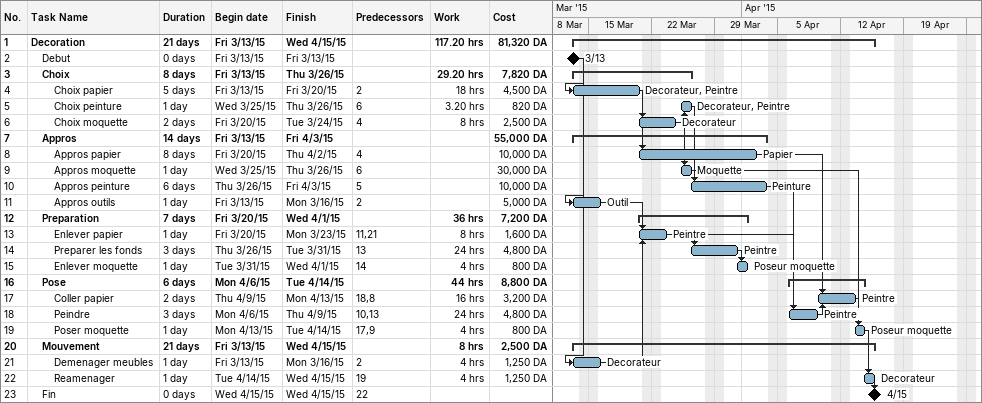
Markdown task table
| ID | Level | Task | Duration | Start | Finish | Predecessors | Resources | Work (h) | Cost (DA) |
|---|---|---|---|---|---|---|---|---|---|
| 1 | 1 | **Decoration** | 21d | 2015-03-13 | 2015-04-15 |  |  | 117.20 | 81320 |
| 2 | 2 | Debut | 0d | 2015-03-13 | 2015-03-13 |  |  |  |  |
| 3 | 2 | **Choix** | 8d | 2015-03-13 | 2015-03-26 |  |  | 29.20 | 7820 |
| 4 | 3 | Choix papier | 5d | 2015-03-13 | 2015-03-20 | 2 | Decorateur, Peintre | 18 | 4500 |
| 5 | 3 | Choix peinture | 1d | 2015-03-25 | 2015-03-26 | 6 | Decorateur, Peintre | 3.20 | 820 |
| 6 | 3 | Choix moquette | 2d | 2015-03-20 | 2015-03-24 | 4 | Decorateur | 8 | 2500 |
| 7 | 2 | **Appros** | 14d | 2015-03-13 | 2015-04-03 |  |  |  | 55000 |
| 8 | 3 | Appros papier | 8d | 2015-03-20 | 2015-04-02 | 4 | Papier |  | 10000 |
| 9 | 3 | Appros moquette | 1d | 2015-03-25 | 2015-03-26 | 6 | Moquette |  | 30000 |
| 10 | 3 | Appros peinture | 6d | 2015-03-26 | 2015-04-03 | 5 | Peinture |  | 10000 |
| 11 | 3 | Appros outils | 1d | 2015-03-13 | 2015-03-16 | 2 | Outil |  | 5000 |
| 12 | 2 | **Preparation** | 7d | 2015-03-20 | 2015-04-01 |  |  | 36 | 7200 |
| 13 | 3 | Enlever papier | 1d | 2015-03-20 | 2015-03-23 | 11, 21 | Peintre | 8 | 1600 |
| 14 | 3 | Preparer les fonds | 3d | 2015-03-26 | 2015-03-31 | 13 | Peintre | 24 | 4800 |
| 15 | 3 | Enlever moquette | 1d | 2015-03-31 | 2015-04-01 | 14 | Poseur moquette | 4 | 800 |
| 16 | 2 | **Pose** | 6d | 2015-04-06 | 2015-04-14 |  |  | 44 | 8800 |
| 17 | 3 | Coller papier | 2d | 2015-04-09 | 2015-04-13 | 18, 8 | Peintre | 16 | 3200 |
| 18 | 3 | Peindre | 3d | 2015-04-06 | 2015-04-09 | 10, 13 | Peintre | 24 | 4800 |
| 19 | 3 | Poser moquette | 1d | 2015-04-13 | 2015-04-14 | 17, 9 | Poseur moquette | 4 | 800 |
| 20 | 2 | **Mouvement** | 21d | 2015-03-13 | 2015-04-15 |  |  | 8 | 2500 |
| 21 | 3 | Demenager meubles | 1d | 2015-03-13 | 2015-03-16 | 2 | Decorateur | 4 | 1250 |
| 22 | 3 | Reamenager | 1d | 2015-04-14 | 2015-04-15 | 19 | Decorateur | 4 | 1250 |
| 23 | 2 | Fin | 0d | 2015-04-15 | 2015-04-15 | 22 |  |  |  |
